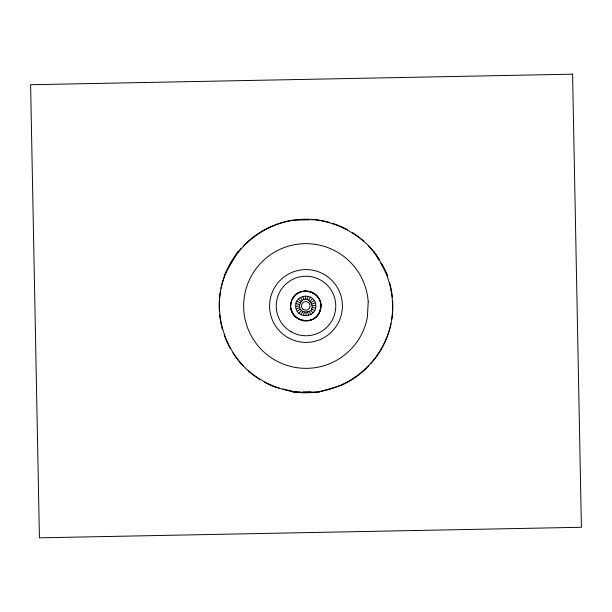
<?xml version="1.0" encoding="UTF-8"?>
<svg xmlns="http://www.w3.org/2000/svg" width="612" height="612" viewBox="0 0 612 612"><rect width="100%" height="100%" fill="white"/><g stroke="black" fill="none" stroke-linecap="round" stroke-linejoin="round"><path stroke-width="0.92" d="M295.741 306.26C294.793 293.423 315.784 292.674 315.754 305.549C316.702 318.385 295.711 319.135 295.741 306.26L299.291 306.138C304.983 286.248 323.098 315.18 302.718 311.615L301.05 314.752M303.506 315.662L304.302 312.204M307.193 299.612L307.997 296.147M308.777 300.201L310.445 297.065M224.734 274.543L238.129 251.348M302.343 312.327L302.818 311.653L300.27 309.335L299.291 306.138M298.924 313.237L301.341 310.636M310.154 301.18L312.571 298.579M297.256 311.217L300.27 309.335M311.225 302.481L314.239 300.591M296.177 308.838L299.566 307.798M311.929 304.011L315.318 302.971M319.387 391.787L326.632 389.653M327.542 389.393L341.136 385.399A86.82 86.82 0 0 0 368.845 365.907M312.204 305.679L315.754 305.549M309.603 219.807L292.613 220.213A86.82 86.82 0 0 0 243.155 246.093M311.493 219.762L315.272 219.67A86.82 86.82 0 0 1 329.225 222.34M300.507 392.238L294.892 391.879M302.397 392.193L310.888 391.986M292.613 392.108L300.92 392.108M302.764 392.108L319.387 392.108M295.986 303.659L299.452 304.455M312.043 307.354L315.509 308.15M279.294 388.1L274.704 386.983A86.82 86.82 0 0 1 264.399 382.209M282.966 388.987L293.056 391.435M296.904 301.211L300.041 302.879M311.454 308.938L314.591 310.598M298.419 299.084L301.02 301.502M310.475 310.307L313.076 312.732M300.438 297.417L302.32 300.431M309.175 311.386L311.057 314.392M373.871 251.348L378.95 260.146M380.802 263.351L387.266 274.543M302.81 296.33L303.85 299.727M307.645 312.082L308.685 315.478M305.388 295.902L305.518 299.452M305.977 312.365L306.107 315.914M392.682 301.066A86.82 86.82 0 0 1 391.841 319.005M391.007 323.672A86.82 86.82 0 0 1 370.78 363.803M259.488 379.31A86.82 86.82 0 0 1 248.197 370.78M243.392 366.16A86.82 86.82 0 0 1 232.881 352.81M230.426 348.733A86.82 86.82 0 0 1 224.16 335.001M222.431 329.554A86.82 86.82 0 0 1 219.616 314.721M219.318 310.934A86.82 86.82 0 0 1 220.159 292.995M220.993 288.328A86.82 86.82 0 0 1 241.22 248.197M332.859 223.434A86.82 86.82 0 0 1 347.601 229.791M352.512 232.69A86.82 86.82 0 0 1 363.803 241.22M368.608 245.84A86.82 86.82 0 0 1 374.758 252.986M375.898 254.493A86.82 86.82 0 0 1 379.119 259.19M381.574 263.267A86.82 86.82 0 0 1 387.84 276.999M389.569 282.446A86.82 86.82 0 0 1 392.384 297.279M302.121 291.526A14.986 14.986 0 0 1 320.405 301.869A14.986 14.986 0 0 1 310.376 320.328A14.986 14.986 0 0 1 291.748 310.628M291.526 309.879A14.986 14.986 0 0 1 291.205 308.349M291.205 303.651A14.986 14.986 0 0 1 291.526 302.121M293.026 298.511A14.986 14.986 0 0 1 301.372 291.748M220.504 290.884C216.044 318.707 225.262 347.662 244.991 367.774C260.414 382.217 280.242 390.992 301.303 392.697C344.564 394.755 383.678 363.712 391.496 321.116C395.956 293.293 386.738 264.338 367.009 244.226C351.586 229.783 331.758 221.008 310.697 219.303C267.436 217.245 228.322 248.288 220.504 290.884M368.21 301.846L367.399 316.855A62.348 62.348 0 0 1 269.869 356.819A62.348 62.348 0 0 1 275.576 251.578A62.348 62.348 0 0 1 368.21 301.846M291.082 302.535C286.515 321.522 316.22 328.361 320.413 309.282C324.98 290.287 295.275 283.455 291.082 302.535M291.274 302.03C286.049 320.764 315.379 328.629 320.221 309.787C325.446 291.044 296.116 283.188 291.274 302.03M572.58 74.174L30.6 84.724L39.42 537.826L581.4 527.276L572.58 74.174M291.121 331.773A29.758 29.758 0 0 0 335.758 306A29.758 29.758 0 0 0 291.121 280.227A29.758 29.758 0 0 0 291.121 331.773M287.793 337.533A36.406 36.406 0 0 0 342.406 306A36.406 36.406 0 0 0 287.793 274.467A36.406 36.406 0 0 0 287.793 337.533M303.001 309.236A4.315 4.315 0 0 0 310.001 306.62A4.315 4.315 0 0 0 304.233 301.861A4.315 4.315 0 0 0 303.001 309.236"/></g></svg>
